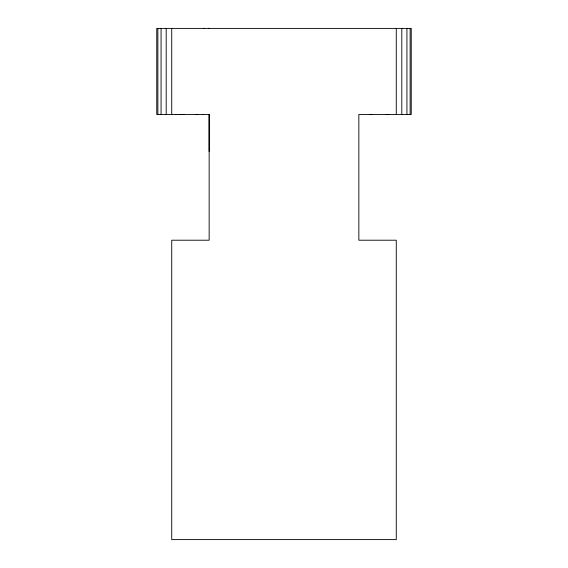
<?xml version="1.0" encoding="UTF-8"?>
<svg xmlns="http://www.w3.org/2000/svg" width="568" height="568" viewBox="0 0 568 568"><rect width="100%" height="100%" fill="white"/><g stroke="black" fill="none" stroke-linecap="round" stroke-linejoin="round"><path stroke-width="0.85" d="M209.152 151.436L209.159 114.473L156.761 114.473L156.761 28.4L411.239 28.4L411.239 114.473L358.848 114.473L358.848 240.214L396.272 240.214L396.272 539.6L171.728 539.6L171.728 240.214L209.152 240.214L209.152 114.473M203.6 28.4L204.288 28.4M175.349 114.473L176.279 114.473M179.218 114.473L183.947 114.473M195.782 114.473L198.644 114.473M202.606 114.473L203.593 114.473M369.328 114.48L372.175 114.48M385.935 114.48L388.782 114.48M208.541 28.4L209.152 28.4M410.139 28.4L410.139 114.473M406.929 28.4L406.929 114.473M401.81 28.4L401.81 114.473M396.272 28.4L396.272 114.473M171.728 28.4L171.728 114.473M166.19 28.4L166.19 114.473M161.071 28.4L161.071 114.473M157.861 28.4L157.861 114.473"/></g></svg>
